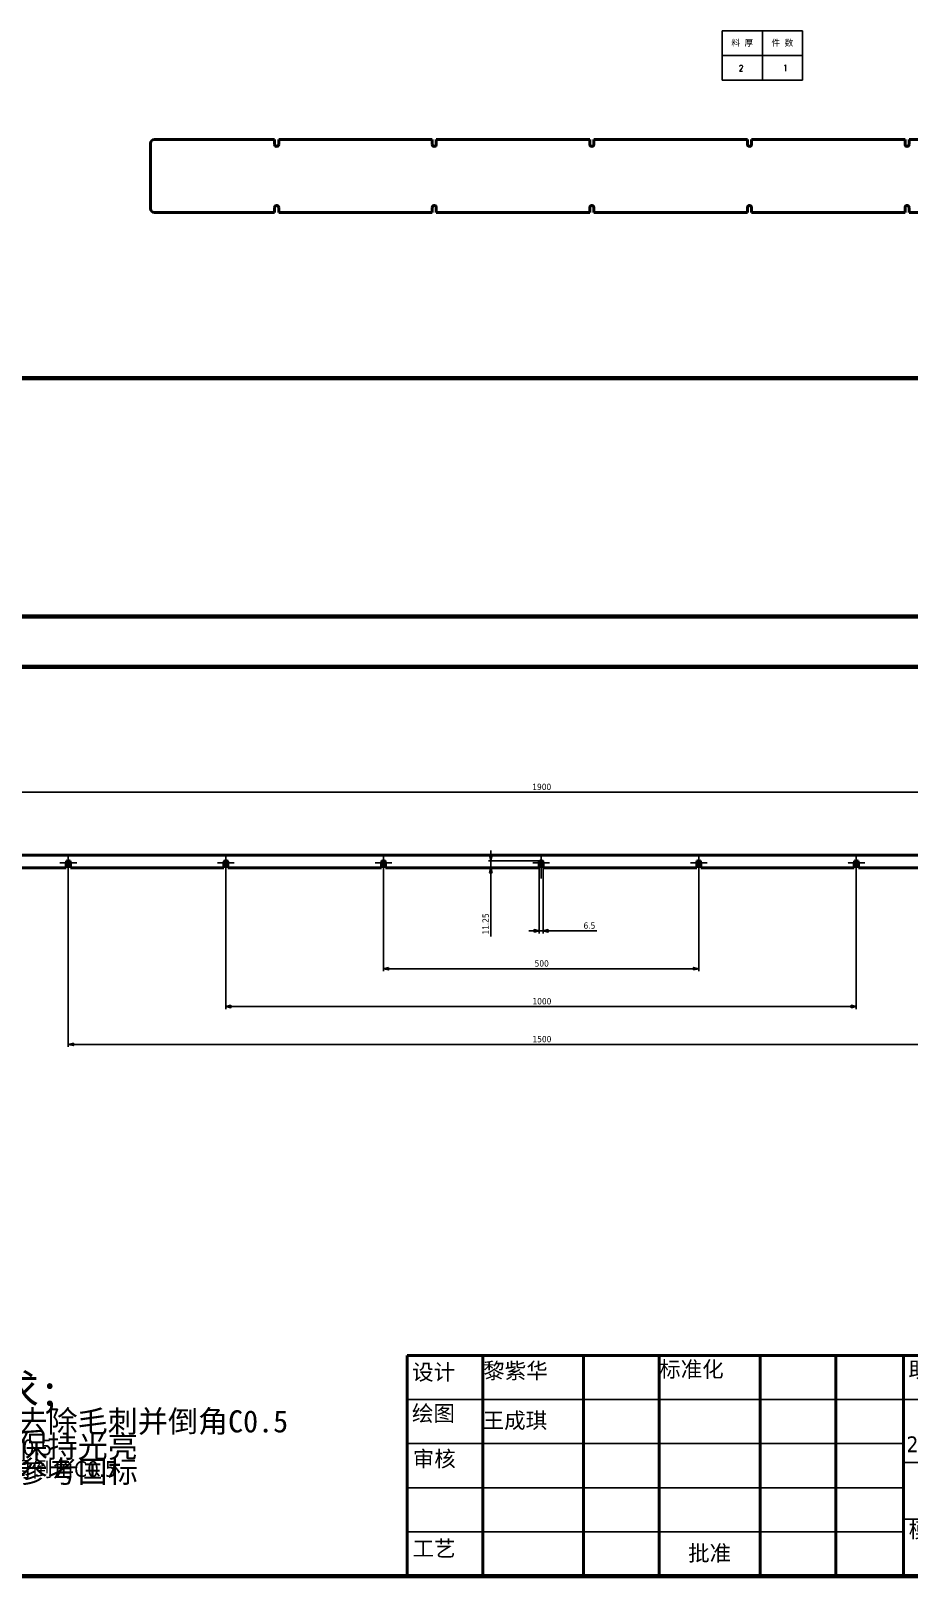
# Model space of a CAD drawing. Header units: millimetres. Extents: x 1472 to 285341, y -86221 to 5170.
# Drawn here: x 6336 to 7729, y 1332 to 3783 of the extents above; entities that cross this region are included whole.
import ezdxf
from ezdxf.enums import TextEntityAlignment as Align

# ---------------------------------------------------------------- set-up
doc = ezdxf.new("R2010")
doc.units = ezdxf.units.MM
doc.linetypes.add('CHAIN', pattern=[0.3543, 0.2362, -0.0295, 0.0591, -0.0295])
doc.layers.add('中心标记 (ISO)', color=1, linetype='Continuous', lineweight=25, true_color=0xff0000)
doc.layers.add('尺寸 (ISO)', color=5, linetype='Continuous', lineweight=25, true_color=0x0000ff)
for name, color, linetype, lineweight in [('可见 (ISO)', 7, 'Continuous', 50), ('图框 (ISO)', 7, 'Continuous', 70), ('标题 (ISO)', 7, 'Continuous', 50), ('符号 (ISO)', 7, 'Continuous', 25)]:
    doc.layers.add(name, color=color, linetype=linetype, lineweight=lineweight)
doc.styles.add('DIM', font='romans.shx', dxfattribs={"width": 0.8, "bigfont": 'bigfont.shx'})
doc.styles.get("Standard").update_dxf_attribs({"font": 'arial.ttf'})
doc.styles.add('文本样式19', font='tahoma.ttf')
doc.styles.add('文本样式91', font='tahoma.ttf')
doc.styles.add('注释文本 (ISO)', font='tahoma.ttf')
doc.dimstyles.new('默认 (GB)', dxfattribs={"dimscale": 4, "dimtxt": 2.5, "dimasz": 2, "dimexe": 1, "dimexo": 0, "dimgap": 0.75, "dimtad": 1, "dimtoh": 1, "dimrnd": 1e-08, "dimdsep": 46, "dimtxsty": '注释文本 (ISO)', "dimblk": 'Filled-1', "dimcen": 0.09, "dimdle": 10, "dimclrd": 256, "dimclre": 256, "dimclrt": 256, "dimaunit": 1, "dimazin": 2, "dimtfac": 0.8, "dimtdec": 3, "dimtmove": 0, "dimatfit": 3, "dimldrblk": 'Filled-2', "dimfxl": 0, "dimtolj": 1, "dimtzin": 0, "dimlwd": -1, "dimlwe": -1, "dimarcsym": 0})

# ---------------------------------------------------------------- blocks, each defined once
blk = doc.blocks.new('图框 A3-A4')
at = {"layer": '图框 (ISO)'}
for p, q in [((287, 200), (10, 200)), ((10, 200), (10, 10)), ((287, 10), (287, 200)), ((10, 10), (287, 10))]:
    blk.add_line(p, q, dxfattribs=at)
blk = doc.blocks.new('标题栏 GB1')
at = {"layer": '标题 (ISO)'}
for p, q in [((361.15, 211.7), (366.21, 218.12)), ((361.15, 211.7), (359.01, 214.46)), ((359.01, 214.46), (363.33, 214.46)), ((194.57, 65.23), (194.57, 72.23)), ((194.57, 72.23), (378.57, 72.23)), ((206.57, 65.23), (206.57, 72.23)), ((222.57, 65.23), (222.57, 72.23)), ((234.57, 65.23), (234.57, 72.23)), ((250.57, 65.23), (250.57, 72.23)), ((262.57, 65.23), (262.57, 72.23)), ((273.31, 65.23), (273.31, 72.23)), ((317.57, 65.23), (317.57, 72.23)), ((378.57, 72.23), (378.57, 65.23)), ((194.57, 37.23), (194.57, 65.23)), ((206.57, 37.23), (206.57, 65.23)), ((222.57, 44.23), (222.57, 65.23)), ((234.57, 37.23), (234.57, 65.23)), ((250.57, 37.23), (250.57, 65.23)), ((262.57, 37.23), (262.57, 65.23)), ((273.31, 65.23), (273.31, 37.23)), ((317.57, 55.23), (317.57, 65.23)), ((378.57, 65.23), (378.57, 37.23)), ((317.57, 55.23), (317.57, 46.23)), ((366.57, 53.06), (362.57, 52.06)), ((362.57, 52.06), (362.57, 49.06)), ((366.57, 48.06), (366.57, 53.06)), ((362.57, 49.06), (366.57, 48.06)), ((222.57, 44.23), (222.57, 37.23)), ((305.57, 46.23), (305.57, 37.23)), ((378.57, 37.23), (194.57, 37.23))]:
    blk.add_line(p, q, dxfattribs=at)
at = {"layer": '标题 (ISO)', "lineweight": 25}
for p, q in [((194.57, 65.23), (273.31, 65.23)), ((273.31, 65.23), (378.57, 65.23)), ((194.57, 58.23), (273.31, 58.23)), ((332.57, 55.23), (273.31, 55.23)), ((279.81, 55.23), (279.81, 46.23)), ((286.31, 55.23), (286.31, 46.23)), ((332.57, 55.23), (378.57, 55.23)), ((358.57, 55.23), (358.57, 46.23)), ((372.58, 53.56), (372.58, 47.56)), ((194.57, 51.23), (273.31, 51.23)), ((361.32, 50.56), (367.88, 50.56)), ((368.55, 50.56), (370.07, 50.56)), ((370.07, 50.56), (376.97, 50.56)), ((194.57, 44.23), (273.31, 44.23)), ((273.31, 46.23), (378.57, 46.23)), ((358.57, 46.23), (358.57, 37.23))]:
    blk.add_line(p, q, dxfattribs=at)
at = {"layer": '标题 (ISO)', "lineweight": 50}
for p, q in [((292.81, 65.23), (292.81, 46.23)), ((332.57, 65.23), (332.57, 37.23))]:
    blk.add_line(p, q, dxfattribs=at)
at = {"layer": '标题 (ISO)'}
for radius in [2.5, 1.5]:
    blk.add_circle((372.57, 50.56), radius, dxfattribs=at)
at = {"layer": '标题 (ISO)', "style": '注释文本 (ISO)'}
blk.add_text('阶段标记', height=2.5, dxfattribs=at).set_placement((283.06, 60.23), align=Align.MIDDLE_CENTER)
for s, insert, char_height, attachment_point in [('\\fTahoma|b0|i0;\\H3.5000;6.3', (357.6, 220.71), 3.5, 1), ('\\fTahoma|b0|i0;\\H3.5000;其余', (347.8, 213.91), 3.5, 1), ('\\fTahoma|b0|i0;设计', (195.38, 70.83), 2.5, 1), ('\\f仿宋|b0|i0;\\H2.5000;黎紫华', (206.66, 71.05), 2.5, 1), ('\\fTahoma|b0|i0;标准化', (234.57, 71.28), 2.5, 1), ('助记码：K255-1', (274.11, 71.21), 2.5, 1), ('\\fTahoma|b0|i0;\\W1.30;\\H2.0000;广州\\fArial|b0|i0;\\W1.30;\\H2.0000;蓝海\\fTahoma|b0|i0;\\W1.30;\\H2.0000;智能科技有限公司', (348.5, 68.73), 2, 5), ('\\fTahoma|b0|i0;绘图', (195.35, 64.28), 2.5, 1), ('\\fTahoma|b0|i0;材料：', (293.76, 64.39), 2.5, 1), ('\\fTahoma|b0|i0;数量：', (319.04, 64.37), 2.5, 1), ('\\fTahoma|b0|i0;设备名称：', (333.96, 64.5), 2.5, 1), ('保温杯生产', (342.05, 60.22), 2.5, 1), ('\\fTahoma|b0|i0;审核', (195.48, 57.07), 2.5, 1), ('\\fTahoma|b0|i0;热处理：', (318.29, 54.82), 2.5, 1), ('\\fTahoma|b0|i0;模块名称：', (274.14, 45.81), 2.5, 1), ('\\fTahoma|b0|i0;零件名称：', (306.59, 45.8), 2.5, 1), ('\\fTahoma|b0|i0;零件代号：', (333.25, 45.9), 2.5, 1), ('\\fTahoma|b0|i0;批准', (242.57, 40.73), 2.5, 5), ('三维机械手', (282.42, 41.45), 2.5, 1), ('1', (364.63, 42.81), 2.5, 1)]:
    blk.add_mtext(s, dxfattribs=dict(at, insert=insert, char_height=char_height, attachment_point=attachment_point))
at = {"layer": '标题 (ISO)', "insert": (104.85, 72.61), "char_height": 2.5, "attachment_point": 1, "line_spacing_factor": 0.823237, "style": '注释文本 (ISO)'}
blk.add_mtext('\\fTahoma|b0|i0;技术要求：\\P1.锐角倒纯去毛刺\\P2.保证公差范围\\P3.表面光亮整洁\\P4.未标注的倒角为C0.5\\P5.未特别注明，全周倒角C0.5\\P', dxfattribs=at)
at = {"layer": '标题 (ISO)', "char_height": 2.5, "attachment_point": 1, "style": '注释文本 (ISO)'}
for s, insert, width in [('\\f仿宋|b0|i0;\\H2.5000;王成琪', (206.57, 63.16), 11.2281), ('\\fTahoma|b0|i0;表面处理：', (293.74, 54.71), 17.19), ('\\fTahoma|b0|i0;工艺', (195.45, 42.85), 6.876), ('\\fTahoma|b0|i0;  共   套', (358.32, 43.18), 17.7919)]:
    blk.add_mtext(s, dxfattribs=dict(at, insert=insert, width=width))
at = {"layer": '标题 (ISO)', "insert": (333.72, 52.37), "char_height": 2.5, "width": 27.2374, "attachment_point": 1, "line_spacing_factor": 0.987884, "style": '注释文本 (ISO)'}
blk.add_mtext('共10 张 第7 张', dxfattribs=at)
at = {"layer": '标题 (ISO)'}
for tag, p, height, style in [('材料_001', (293.5, 56.7), 2.5, '注释文本 (ISO)'), ('零件代号_001', (306.4, 37.87), 2, '文本样式91'), ('描述_001', (333.1, 38.7), 2, '文本样式91')]:
    blk.add_attdef(tag, p, '', height=height, dxfattribs=dict(at, style=style))
at = {"layer": '标题 (ISO)', "style": '文本样式91'}
blk.add_attdef('热处理', text='', height=2, dxfattribs=at).set_placement((318.2, 50.63), align=Align.TOP_LEFT)
at = {"layer": '标题 (ISO)', "style": '文本样式19'}
for tag, p in [('工程核准人', (256.57, 40.73)), ('工程批准日期', (267.94, 40.73))]:
    blk.add_attdef(tag, text='', height=1, dxfattribs=at).set_placement(p, align=Align.MIDDLE_CENTER)
blk = doc.blocks.new('Filled-1')
at = {"color": 0}
for p, q in [((0, 0), (-1, 0.25)), ((-1, 0.25), (-1, -0.25)), ((-1, 0), (0, 0)), ((-1, -0.25), (0, 0))]:
    blk.add_line(p, q, dxfattribs=at)
at = {"color": 0, "flags": 128}
blk.add_lwpolyline([(-1, -0.25), (0, 0), (-1, 0.25), (-1, -0.25)], dxfattribs=at)
at = {"color": 0}
blk.add_solid([(-1, -0.25), (0, 0), (-1, 0.25), (-1, -0.25)], dxfattribs=at)
blk = doc.blocks.new('*D113')
at = {"layer": 'Defpoints', "color": 0, "transparency": 16777216}
for p in [(8095.4, 2575.5), (6195.4, 2475.5), (8095.4, 2475.5)]:
    blk.add_point(p, dxfattribs=at)
at = {"layer": '尺寸 (ISO)', "transparency": 16777216}
for p, q in [((6195.4, 2475.5), (6195.4, 2579.5)), ((6203.4, 2575.5), (8087.4, 2575.5)), ((8095.4, 2475.5), (8095.4, 2579.5))]:
    blk.add_line(p, q, dxfattribs=at)
at = {"layer": '尺寸 (ISO)', "transparency": 16777216, "xscale": 8, "yscale": 8, "zscale": 8, "rotation": 180}
blk.add_blockref('Filled-1', (6195.4, 2575.5), dxfattribs=at)
at = {"layer": '尺寸 (ISO)', "transparency": 16777216, "xscale": 8, "yscale": 8, "zscale": 8}
blk.add_blockref('Filled-1', (8095.4, 2575.5), dxfattribs=at)
at = {"layer": '尺寸 (ISO)', "transparency": 16777216, "insert": (7131.4, 2588.9), "char_height": 10, "attachment_point": 1, "style": '注释文本 (ISO)'}
blk.add_mtext('\\A1;1900', dxfattribs=at)
blk = doc.blocks.new('Filled-2')
at = {"color": 0}
for p, q in [((0, 0), (-1, 0.125)), ((-1, 0.125), (-1, -0.125)), ((-1, 0), (0, 0)), ((-1, -0.125), (0, 0))]:
    blk.add_line(p, q, dxfattribs=at)
at = {"color": 0, "flags": 128}
blk.add_lwpolyline([(-1, -0.125), (0, 0), (-1, 0.125), (-1, -0.125)], dxfattribs=at)
at = {"color": 0}
blk.add_solid([(-1, -0.125), (0, 0), (-1, 0.125), (-1, -0.125)], dxfattribs=at)
blk = doc.blocks.new('*D114')
at = {"layer": 'Defpoints', "color": 0, "transparency": 16777216}
for p in [(7395.4, 2466.8), (6895.4, 2438.5), (6895.4, 2295.5)]:
    blk.add_point(p, dxfattribs=at)
at = {"layer": '尺寸 (ISO)', "transparency": 16777216}
for p, q in [((7395.4, 2466.8), (7395.4, 2291.5)), ((6895.4, 2438.5), (6895.4, 2291.5)), ((7387.4, 2295.5), (6903.4, 2295.5))]:
    blk.add_line(p, q, dxfattribs=at)
at = {"layer": '尺寸 (ISO)', "transparency": 16777216, "xscale": 8, "yscale": 8, "zscale": 8, "rotation": 180}
blk.add_blockref('Filled-1', (6895.4, 2295.5), dxfattribs=at)
at = {"layer": '尺寸 (ISO)', "transparency": 16777216, "xscale": 8, "yscale": 8, "zscale": 8}
blk.add_blockref('Filled-1', (7395.4, 2295.5), dxfattribs=at)
at = {"layer": '尺寸 (ISO)', "transparency": 16777216, "insert": (7135.1, 2308.9), "char_height": 10, "attachment_point": 1, "style": '注释文本 (ISO)'}
blk.add_mtext('\\A1;500', dxfattribs=at)
blk = doc.blocks.new('*D115')
at = {"layer": 'Defpoints', "color": 0, "transparency": 16777216}
for p in [(6645.4, 2438.5), (7645.4, 2438.5), (7645.4, 2235.5)]:
    blk.add_point(p, dxfattribs=at)
at = {"layer": '尺寸 (ISO)', "transparency": 16777216}
for p, q in [((6645.4, 2438.5), (6645.4, 2231.5)), ((7645.4, 2438.5), (7645.4, 2231.5)), ((6653.4, 2235.5), (7637.4, 2235.5))]:
    blk.add_line(p, q, dxfattribs=at)
at = {"layer": '尺寸 (ISO)', "transparency": 16777216, "xscale": 8, "yscale": 8, "zscale": 8, "rotation": 180}
blk.add_blockref('Filled-1', (6645.4, 2235.5), dxfattribs=at)
at = {"layer": '尺寸 (ISO)', "transparency": 16777216, "xscale": 8, "yscale": 8, "zscale": 8}
blk.add_blockref('Filled-1', (7645.4, 2235.5), dxfattribs=at)
at = {"layer": '尺寸 (ISO)', "transparency": 16777216, "insert": (7131.7, 2248.9), "char_height": 10, "attachment_point": 1, "style": '注释文本 (ISO)'}
blk.add_mtext('\\A1;1000', dxfattribs=at)
blk = doc.blocks.new('*D116')
at = {"layer": 'Defpoints', "color": 0, "transparency": 16777216}
for p in [(6395.4, 2438.5), (7895.4, 2438.5), (7895.4, 2175.5)]:
    blk.add_point(p, dxfattribs=at)
at = {"layer": '尺寸 (ISO)', "transparency": 16777216}
for p, q in [((6395.4, 2438.5), (6395.4, 2171.5)), ((7895.4, 2438.5), (7895.4, 2171.5)), ((6403.4, 2175.5), (7887.4, 2175.5))]:
    blk.add_line(p, q, dxfattribs=at)
at = {"layer": '尺寸 (ISO)', "transparency": 16777216, "xscale": 8, "yscale": 8, "zscale": 8, "rotation": 180}
blk.add_blockref('Filled-1', (6395.4, 2175.5), dxfattribs=at)
at = {"layer": '尺寸 (ISO)', "transparency": 16777216, "xscale": 8, "yscale": 8, "zscale": 8}
blk.add_blockref('Filled-1', (7895.4, 2175.5), dxfattribs=at)
at = {"layer": '尺寸 (ISO)', "transparency": 16777216, "insert": (7131.7, 2188.9), "char_height": 10, "attachment_point": 1, "style": '注释文本 (ISO)'}
blk.add_mtext('\\A1;1500', dxfattribs=at)
blk = doc.blocks.new('*D117')
at = {"layer": 'Defpoints', "color": 0, "transparency": 16777216}
for p in [(7142.2, 2455.5), (7148.7, 2455.5), (7142.2, 2355.5)]:
    blk.add_point(p, dxfattribs=at)
at = {"layer": '尺寸 (ISO)', "transparency": 16777216}
for p, q in [((7142.2, 2455.5), (7142.2, 2351.5)), ((7148.7, 2455.5), (7148.7, 2351.5)), ((7134.2, 2355.5), (7126.2, 2355.5)), ((7142.2, 2355.5), (7148.7, 2355.5)), ((7156.7, 2355.5), (7233.6, 2355.5))]:
    blk.add_line(p, q, dxfattribs=at)
at = {"layer": '尺寸 (ISO)', "transparency": 16777216, "xscale": 8, "yscale": 8, "zscale": 8}
blk.add_blockref('Filled-1', (7142.2, 2355.5), dxfattribs=at)
at = {"layer": '尺寸 (ISO)', "transparency": 16777216, "xscale": 8, "yscale": 8, "zscale": 8, "rotation": 180}
blk.add_blockref('Filled-1', (7148.7, 2355.5), dxfattribs=at)
at = {"layer": '尺寸 (ISO)', "transparency": 16777216, "insert": (7212.7, 2368.9), "char_height": 10, "attachment_point": 1, "style": '注释文本 (ISO)'}
blk.add_mtext('\\A1;6.5', dxfattribs=at)
blk = doc.blocks.new('*D118')
at = {"layer": 'Defpoints', "color": 0, "transparency": 16777216}
for p in [(7065.8, 2466.8), (7089, 2455.5), (7145.4, 2466.8)]:
    blk.add_point(p, dxfattribs=at)
at = {"layer": '尺寸 (ISO)', "transparency": 16777216}
for p, q in [((7065.8, 2474.8), (7065.8, 2482.8)), ((7145.4, 2466.8), (7061.8, 2466.8)), ((7065.8, 2466.8), (7065.8, 2455.5)), ((7065.8, 2447.5), (7065.8, 2346.6))]:
    blk.add_line(p, q, dxfattribs=at)
at = {"layer": '尺寸 (ISO)', "transparency": 16777216, "xscale": 8, "yscale": 8, "zscale": 8}
for p, rotation in [((7065.8, 2466.8), 270), ((7065.8, 2455.5), 90)]:
    blk.add_blockref('Filled-1', p, dxfattribs=dict(at, rotation=rotation))
at = {"layer": '尺寸 (ISO)', "transparency": 16777216, "insert": (7052.4, 2349.6), "char_height": 10, "attachment_point": 1, "rotation": 90, "style": '注释文本 (ISO)'}
blk.add_mtext('\\A1;11.25', dxfattribs=at)
blk = doc.blocks.new('加工')
at = {"layer": '符号 (ISO)', "insert": (-36.68, 11.05), "char_height": 2.5, "width": 80.4946, "attachment_point": 1, "line_spacing_factor": 0.683636, "style": '注释文本 (ISO)'}
blk.add_mtext('{\\fFangSong|b0|i0|c134|p49;\\H2x;技术要求\\fFangSong|b0|i0|c0|p49;;\\P\\H0.7x;1.\\fFangSong|b0|i0|c134|p49;所有锐边去除毛刺并倒角\\fFangSong|b0|i0|c0|p49;C0.5\\H2.12498x; \\H0.47059x;\\P2.\\fFangSong|b0|i0|c134|p49;零件表面保持光亮\\H1.84035x; \\H0.54337x;\\P\\fFangSong|b0|i0|c0|p49;3.\\fFangSong|b0|i0|c134|p49;未注公差参考国标\\H1.80945x; }', dxfattribs=at)
blk = doc.blocks.new('*T31')
at = {"color": 0, "linetype": 'ByBlock', "lineweight": -2, "transparency": 16777216}
for p, q in [((0, 0), (127, 0)), ((0, 0), (0, -78)), ((63.5, 0), (63.5, -78)), ((127, 0), (127, -78)), ((0, -39), (127, -39)), ((0, -78), (127, -78))]:
    blk.add_line(p, q, dxfattribs=at)
at = {"color": 0, "transparency": 16777216, "char_height": 10, "width": 60.5, "attachment_point": 5}
for s, insert in [('{\\fSimSun|b0|i0|c134|p2;料 厚}', (31.75, -19.5)), ('{\\fSimSun|b0|i0|c134|p2;件 数}', (95.25, -19.5))]:
    blk.add_mtext(s, dxfattribs=dict(at, insert=insert))
blk = doc.blocks.new('拆图参数')
blk.add_blockref('*T31', (-63.5, 78))
at = {"style": 'DIM', "width": 0.8}
blk.add_attdef('6', text='', height=10, dxfattribs=at).set_placement((-37.1, 18.9), align=Align.MIDDLE_LEFT)
blk.add_attdef('1', text='', height=10, dxfattribs=at).set_placement((36.6, 19.3), align=Align.MIDDLE_CENTER)

msp = doc.modelspace()

# ---------------------------------------------------------------- linework, layer by layer
msp.add_line((2580.4943, 1332.2076), (59870.06257, 1332.2076))
at = {"layer": '中心标记 (ISO)', "linetype": 'CHAIN', "ltscale": 4.250268}
for p, q in [((6395.44214, 2476.7826), (6395.44214, 2438.5326)), ((6645.44214, 2476.7826), (6645.44214, 2438.5326)), ((6895.44214, 2476.7826), (6895.44214, 2438.5326)), ((7145.44214, 2476.7826), (7145.44214, 2438.5326)), ((7395.44214, 2476.7826), (7395.44214, 2438.5326)), ((7645.44214, 2476.7826), (7645.44214, 2438.5326))]:
    msp.add_line(p, q, dxfattribs=at)
at = {"layer": '中心标记 (ISO)', "linetype": 'CHAIN', "ltscale": 2.9446}
for p, q in [((6408.69214, 2463.5326), (6382.19214, 2463.5326)), ((6658.69214, 2463.5326), (6632.19214, 2463.5326)), ((6908.69214, 2463.5326), (6882.19214, 2463.5326)), ((7158.69214, 2463.5326), (7132.19214, 2463.5326)), ((7408.69214, 2463.5326), (7382.19214, 2463.5326)), ((7658.69214, 2463.5326), (7632.19214, 2463.5326))]:
    msp.add_line(p, q, dxfattribs=at)
at = {"layer": '可见 (ISO)'}
for p, q in [((6525.90818, 3500.77004), (6525.90818, 3604.77004)), ((6722.65818, 3610.77004), (6531.90818, 3610.77004)), ((6722.65818, 3610.77004), (6722.65818, 3602.77004)), ((6729.15818, 3602.77004), (6729.15818, 3610.77004)), ((6972.65818, 3610.77004), (6729.15818, 3610.77004)), ((6972.65818, 3610.77004), (6972.65818, 3602.77004)), ((6979.15818, 3602.77004), (6979.15818, 3610.77004)), ((7222.65818, 3610.77004), (6979.15818, 3610.77004)), ((7222.65818, 3610.77004), (7222.65818, 3602.77004)), ((7229.15818, 3602.77004), (7229.15818, 3610.77004)), ((7472.65818, 3610.77004), (7229.15818, 3610.77004)), ((7472.65818, 3610.77004), (7472.65818, 3602.77004)), ((7479.15818, 3602.77004), (7479.15818, 3610.77004)), ((7722.65818, 3610.77004), (7479.15818, 3610.77004)), ((7722.65818, 3610.77004), (7722.65818, 3602.77004)), ((7729.15818, 3602.77004), (7729.15818, 3610.77004)), ((7972.65818, 3610.77004), (7729.15818, 3610.77004)), ((6722.65818, 3494.77004), (6531.90818, 3494.77004)), ((6722.65818, 3494.77004), (6722.65818, 3502.77004)), ((6729.15818, 3502.77004), (6729.15818, 3494.77004)), ((6972.65818, 3494.77004), (6729.15818, 3494.77004)), ((6972.65818, 3494.77004), (6972.65818, 3502.77004)), ((6979.15818, 3502.77004), (6979.15818, 3494.77004)), ((7222.65818, 3494.77004), (6979.15818, 3494.77004)), ((7222.65818, 3494.77004), (7222.65818, 3502.77004)), ((7229.15818, 3502.77004), (7229.15818, 3494.77004)), ((7472.65818, 3494.77004), (7229.15818, 3494.77004)), ((7472.65818, 3494.77004), (7472.65818, 3502.77004)), ((7479.15818, 3502.77004), (7479.15818, 3494.77004)), ((7722.65818, 3494.77004), (7479.15818, 3494.77004)), ((7722.65818, 3494.77004), (7722.65818, 3502.77004)), ((7729.15818, 3502.77004), (7729.15818, 3494.77004)), ((7972.65818, 3494.77004), (7729.15818, 3494.77004)), ((6392.19214, 2855.21852), (6201.44214, 2855.21852)), ((6392.19214, 2853.21852), (6201.44214, 2853.21852)), ((6392.19214, 2855.21852), (6398.69214, 2855.21852)), ((6392.19214, 2853.21852), (6392.19214, 2855.21852)), ((6398.69214, 2853.21852), (6392.19214, 2853.21852)), ((6642.19214, 2855.21852), (6398.69214, 2855.21852)), ((6398.69214, 2855.21852), (6398.69214, 2853.21852)), ((6642.19214, 2853.21852), (6398.69214, 2853.21852)), ((6642.19214, 2855.21852), (6648.69214, 2855.21852)), ((6642.19214, 2853.21852), (6642.19214, 2855.21852)), ((6648.69214, 2853.21852), (6642.19214, 2853.21852)), ((6892.19214, 2855.21852), (6648.69214, 2855.21852)), ((6648.69214, 2855.21852), (6648.69214, 2853.21852)), ((6892.19214, 2853.21852), (6648.69214, 2853.21852)), ((6892.19214, 2855.21852), (6898.69214, 2855.21852)), ((6892.19214, 2853.21852), (6892.19214, 2855.21852)), ((6898.69214, 2853.21852), (6892.19214, 2853.21852)), ((7142.19214, 2855.21852), (6898.69214, 2855.21852)), ((6898.69214, 2855.21852), (6898.69214, 2853.21852)), ((7142.19214, 2853.21852), (6898.69214, 2853.21852)), ((7142.19214, 2855.21852), (7148.69214, 2855.21852)), ((7142.19214, 2853.21852), (7142.19214, 2855.21852)), ((7148.69214, 2853.21852), (7142.19214, 2853.21852)), ((7392.19214, 2855.21852), (7148.69214, 2855.21852)), ((7148.69214, 2855.21852), (7148.69214, 2853.21852)), ((7392.19214, 2853.21852), (7148.69214, 2853.21852)), ((7392.19214, 2855.21852), (7398.69214, 2855.21852)), ((7392.19214, 2853.21852), (7392.19214, 2855.21852)), ((7398.69214, 2853.21852), (7392.19214, 2853.21852)), ((7642.19214, 2855.21852), (7398.69214, 2855.21852)), ((7398.69214, 2855.21852), (7398.69214, 2853.21852)), ((7642.19214, 2853.21852), (7398.69214, 2853.21852)), ((7642.19214, 2855.21852), (7648.69214, 2855.21852)), ((7642.19214, 2853.21852), (7642.19214, 2855.21852)), ((7648.69214, 2853.21852), (7642.19214, 2853.21852)), ((7892.19214, 2855.21852), (7648.69214, 2855.21852)), ((7648.69214, 2855.21852), (7648.69214, 2853.21852)), ((7892.19214, 2853.21852), (7648.69214, 2853.21852)), ((6201.44214, 2775.21852), (6392.19214, 2775.21852)), ((6201.44214, 2773.21852), (6392.19214, 2773.21852)), ((6392.19214, 2775.21852), (6398.69214, 2775.21852)), ((6392.19214, 2773.21852), (6392.19214, 2775.21852)), ((6398.69214, 2773.21852), (6392.19214, 2773.21852)), ((6398.69214, 2775.21852), (6642.19214, 2775.21852)), ((6398.69214, 2775.21852), (6398.69214, 2773.21852)), ((6398.69214, 2773.21852), (6642.19214, 2773.21852)), ((6642.19214, 2775.21852), (6648.69214, 2775.21852)), ((6642.19214, 2773.21852), (6642.19214, 2775.21852)), ((6648.69214, 2773.21852), (6642.19214, 2773.21852)), ((6648.69214, 2775.21852), (6892.19214, 2775.21852)), ((6648.69214, 2775.21852), (6648.69214, 2773.21852)), ((6648.69214, 2773.21852), (6892.19214, 2773.21852)), ((6892.19214, 2775.21852), (6898.69214, 2775.21852)), ((6892.19214, 2773.21852), (6892.19214, 2775.21852)), ((6898.69214, 2773.21852), (6892.19214, 2773.21852)), ((6898.69214, 2775.21852), (7142.19214, 2775.21852)), ((6898.69214, 2775.21852), (6898.69214, 2773.21852)), ((6898.69214, 2773.21852), (7142.19214, 2773.21852)), ((7142.19214, 2775.21852), (7148.69214, 2775.21852)), ((7142.19214, 2773.21852), (7142.19214, 2775.21852)), ((7148.69214, 2773.21852), (7142.19214, 2773.21852)), ((7148.69214, 2775.21852), (7392.19214, 2775.21852)), ((7148.69214, 2775.21852), (7148.69214, 2773.21852)), ((7148.69214, 2773.21852), (7392.19214, 2773.21852)), ((7392.19214, 2775.21852), (7398.69214, 2775.21852)), ((7392.19214, 2773.21852), (7392.19214, 2775.21852)), ((7398.69214, 2773.21852), (7392.19214, 2773.21852)), ((7398.69214, 2775.21852), (7642.19214, 2775.21852)), ((7398.69214, 2775.21852), (7398.69214, 2773.21852)), ((7398.69214, 2773.21852), (7642.19214, 2773.21852)), ((7642.19214, 2775.21852), (7648.69214, 2775.21852)), ((7642.19214, 2773.21852), (7642.19214, 2775.21852)), ((7648.69214, 2773.21852), (7642.19214, 2773.21852)), ((7648.69214, 2775.21852), (7892.19214, 2775.21852)), ((7648.69214, 2775.21852), (7648.69214, 2773.21852)), ((7648.69214, 2773.21852), (7892.19214, 2773.21852)), ((6195.44214, 2475.5326), (8095.44214, 2475.5326)), ((6392.19214, 2455.5326), (6201.44214, 2455.5326)), ((6392.19214, 2455.5326), (6392.19214, 2463.5326)), ((6398.69214, 2463.5326), (6398.69214, 2455.5326)), ((6642.19214, 2455.5326), (6398.69214, 2455.5326)), ((6642.19214, 2455.5326), (6642.19214, 2463.5326)), ((6648.69214, 2463.5326), (6648.69214, 2455.5326)), ((6892.19214, 2455.5326), (6648.69214, 2455.5326)), ((6892.19214, 2455.5326), (6892.19214, 2463.5326)), ((6898.69214, 2463.5326), (6898.69214, 2455.5326)), ((7142.19214, 2455.5326), (6898.69214, 2455.5326)), ((7142.19214, 2455.5326), (7142.19214, 2463.5326)), ((7148.69214, 2463.5326), (7148.69214, 2455.5326)), ((7392.19214, 2455.5326), (7148.69214, 2455.5326)), ((7392.19214, 2455.5326), (7392.19214, 2463.5326)), ((7398.69214, 2463.5326), (7398.69214, 2455.5326)), ((7642.19214, 2455.5326), (7398.69214, 2455.5326)), ((7642.19214, 2455.5326), (7642.19214, 2463.5326)), ((7648.69214, 2463.5326), (7648.69214, 2455.5326)), ((7892.19214, 2455.5326), (7648.69214, 2455.5326))]:
    msp.add_line(p, q, dxfattribs=at)
for centre, radius, start, end in [((6531.90818, 3604.77004), 6, 90, 180), ((6725.90818, 3602.77004), 3.25, 180, 0), ((6975.90818, 3602.77004), 3.25, 180, 0), ((7225.90818, 3602.77004), 3.25, 180, 0), ((7475.90818, 3602.77004), 3.25, 180, 0), ((7725.90818, 3602.77004), 3.25, 180, 0), ((6725.90818, 3502.77004), 3.25, 0, 180), ((6975.90818, 3502.77004), 3.25, 0, 180), ((7225.90818, 3502.77004), 3.25, 0, 180), ((7475.90818, 3502.77004), 3.25, 0, 180), ((7725.90818, 3502.77004), 3.25, 0, 180), ((6531.90818, 3500.77004), 6, 180, 270), ((6395.44214, 2463.5326), 3.25, 0, 180), ((6645.44214, 2463.5326), 3.25, 0, 180), ((6895.44214, 2463.5326), 3.25, 0, 180), ((7145.44214, 2463.5326), 3.25, 0, 180), ((7395.44214, 2463.5326), 3.25, 0, 180), ((7645.44214, 2463.5326), 3.25, 0, 180)]:
    msp.add_arc(centre, radius, start, end, dxfattribs=at)

# ---------------------------------------------------------------- block references
msp.add_blockref('拆图参数', (7496.36601, 3704.83115)).add_auto_attribs({'1': '1', '6': '2'})
at = {"xscale": 10, "yscale": 10, "zscale": 10}
for name, p in [('图框 A3-A4', (5902.72388, 1232.2076)), ('加工', (6442.94907, 1541.60014))]:
    msp.add_blockref(name, p, dxfattribs=at)
ref = msp.add_blockref('标题栏 GB1', (4987.01249, 959.95557), dxfattribs=dict(xscale=10, yscale=10, zscale=10))
ref.add_attrib('零件代号_001', 'LH-YX-03-060', (7960.69567, 1345.30257), dxfattribs={"layer": '标题 (ISO)', "height": 20.0000003, "style": '文本样式91'})
ref.add_attrib('描述_001', 'LHGYP-CKS-S1-04-11', (8318.0128, 1346.95216), dxfattribs={"layer": '标题 (ISO)', "height": 20.0000003, "style": '文本样式91'})
ref.add_attrib('材料_001', '201不锈钢2.0', (7725.09243, 1528.73349), dxfattribs={"layer": '标题 (ISO)', "height": 25, "style": '注释文本 (ISO)'})

# ---------------------------------------------------------------- dimensions: what is measured, and where the dimension line sits
at = {"layer": '尺寸 (ISO)'}
for base, p1, p2, angle, override, picture, middle in [((8095.44214, 2575.5326), (6195.44214, 2475.5326), (8095.44214, 2475.5326), 180, {"dimtoh": 0, "dimdec": 2, "dimtp": 0, "dimtm": 0, "dimtdec": 2, "dimtofl": 0, "dimatfit": 1}, '*D113', (7145.34214, 2575.5326)), ((7065.80032, 2466.7826), (7088.97518, 2455.5326), (7145.44214, 2466.7826), 90, {"dimtoh": 0, "dimdec": 2, "dimse1": 1, "dimtp": 0, "dimtm": 0, "dimtdec": 2, "dimtofl": 1, "dimatfit": 1}, '*D118', (7065.80032, 2365.5326)), ((6895.44214, 2295.5326), (7395.44214, 2466.7826), (6895.44214, 2438.5326), 180, {"dimtoh": 0, "dimdec": 2, "dimtp": 0, "dimtm": 0, "dimtdec": 2, "dimtofl": 0, "dimatfit": 1}, '*D114', (7145.64214, 2295.5326)), ((7895.44214, 2175.5326), (6395.44214, 2438.5326), (7895.44214, 2438.5326), 180, {"dimtoh": 0, "dimdec": 2, "dimtp": 0, "dimtm": 0, "dimtdec": 2, "dimtofl": 0, "dimatfit": 1}, '*D116', (7145.64214, 2175.5326)), ((7645.44214, 2235.5326), (6645.44214, 2438.5326), (7645.44214, 2438.5326), 180, {"dimtoh": 0, "dimdec": 2, "dimtp": 0, "dimtm": 0, "dimtdec": 2, "dimtofl": 0, "dimatfit": 1}, '*D115', (7145.64214, 2235.5326))]:
    dim = msp.add_linear_dim(base=base, p1=p1, p2=p2, angle=angle, dimstyle='默认 (GB)', override=override, dxfattribs=at)
    dim.commit()
    dim.dimension.update_dxf_attribs({"geometry": picture, "text_midpoint": middle, "dimtype": 160})
dim = msp.add_linear_dim(base=(7142.19214, 2355.5326), p1=(7148.69214, 2455.5326), p2=(7142.19214, 2455.5326), dimstyle='默认 (GB)', override={"dimtoh": 0, "dimdec": 2, "dimtp": 0, "dimtm": 0, "dimtdec": 2, "dimtofl": 1, "dimatfit": 1}, dxfattribs=at)
dim.commit()
dim.dimension.update_dxf_attribs({"geometry": '*D117', "text_midpoint": (7221.62071, 2355.5326), "dimtype": 160})

doc.saveas('drawing.dxf')
